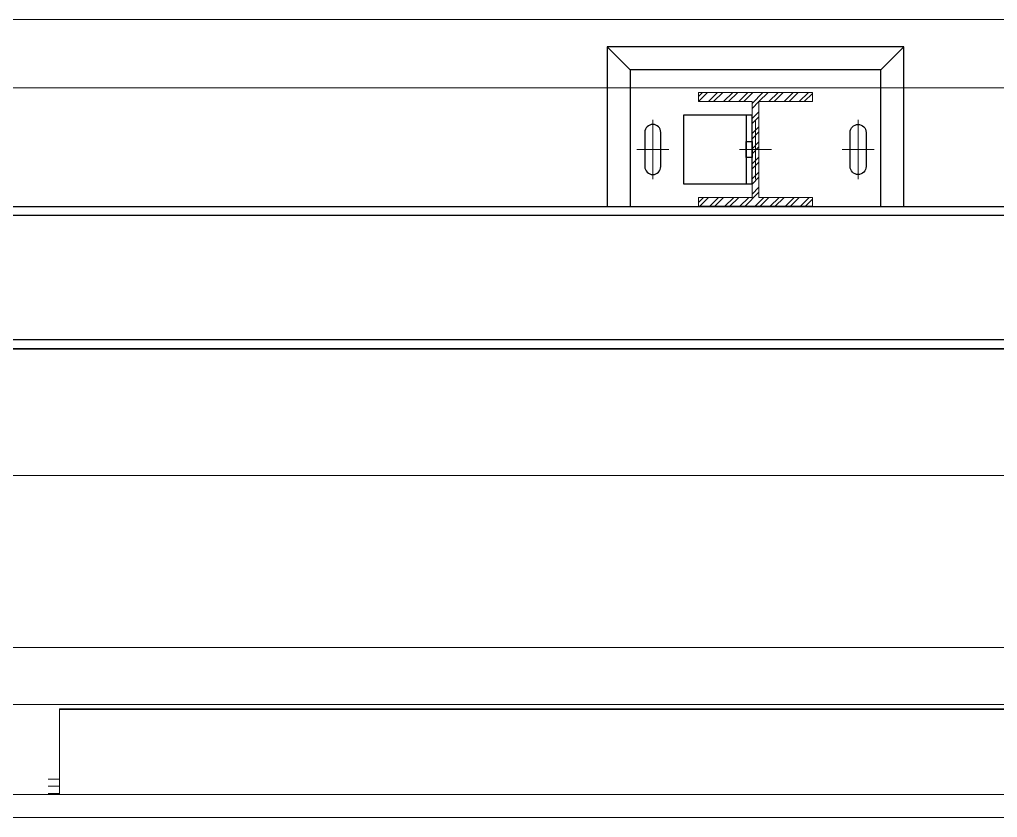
# Model space of a CAD drawing. Header units: millimetres. Extents: x -220592 to 404889, y -217665 to 38245.
# Drawn here: x 35179 to 36037, y -42656 to -41956 of the extents above; entities that cross this region are included whole.
import ezdxf

# ---------------------------------------------------------------- set-up
doc = ezdxf.new("R2010")
doc.units = ezdxf.units.MM
doc.set_wipeout_variables(frame=1)
doc.linetypes.add('XKITLINE00', pattern=[0])
doc.linetypes.add('XKITLINE02', pattern=[4, 2, -2])
for name, color, linetype in [('000 - 0_HIDE_OBJ_FRAMING_DEF_SUB_1', 7, 'Continuous'), ('000 - STRUCTURE_STEEL_ACCESORIES_HATCH_', 7, 'Continuous'), ('000 - STRUCTURE_STEEL_ACCESORIES_HIDDEN_', 7, 'Continuous'), ('000 - STRUCTURE_STEEL_ACCESORIES_MAIN_COLOR_1', 7, 'Continuous'), ('000 - STRUCTURE_STEEL_FRAMING_CUT_COLOR_4', 7, 'Continuous'), ('000 - STRUCTURE_STEEL_FRAMING_DEF_SUB', 7, 'Continuous'), ('000 - STRUCTURE_STEEL_FRAMING_HIDDEN_', 7, 'Continuous'), ('000 - STRUCTURE_STEEL_FRAMING_SUB_COLOR_1', 7, 'Continuous'), ('000 - STRUCTURE_STEEL_FRAMING_SUB_COLOR_2', 7, 'Continuous'), ('000 - STRUCTURE_STEEL_FRAMING_WIPEOUT_', 7, 'Continuous')]:
    doc.layers.add(name, color=color, linetype=linetype)
doc.layers.add('Part', color=7, linetype='Continuous', lineweight=0)

# ---------------------------------------------------------------- blocks, each defined once
blk = doc.blocks.new('*A14350')
at = {"layer": 'Part', "color": 7, "linetype": 'XKITLINE00', "lineweight": 0}
for p, q in [((-98.485516, 89.780791), (-85.985516, 89.780791)), ((-98.485516, 89.280791), (-85.985516, 89.280791))]:
    blk.add_line(p, q, dxfattribs=at)
blk = doc.blocks.new('*A14351')
at = {"layer": 'Part', "color": 7, "linetype": 'XKITLINE00', "lineweight": 0}
for p, q in [((-87.595542, 89.242133), (-97.702542, 89.242133)), ((-97.702542, 89.242133), (-97.702542, 89.236899)), ((-97.702542, 89.236899), (-87.595542, 89.236899)), ((-97.702542, 88.490867), (-97.702542, 89.236899)), ((-87.595542, 89.236899), (-87.595542, 89.242133)), ((-87.595542, 88.490867), (-87.595542, 89.236899)), ((-97.802542, 88.626108), (-97.702542, 88.626108)), ((-87.595542, 88.626108), (-87.485542, 88.626108)), ((-97.802542, 88.565922), (-97.702542, 88.565922)), ((-97.802542, 88.501011), (-97.702542, 88.501011)), ((-87.595542, 88.565922), (-87.485542, 88.565922)), ((-87.595542, 88.501011), (-87.485542, 88.501011))]:
    blk.add_line(p, q, dxfattribs=at)
blk = doc.blocks.new('*A13471')
at = {"layer": '000 - 0_HIDE_OBJ_FRAMING_DEF_SUB_1', "color": 7, "linetype": 'XKITLINE00', "lineweight": 0}
blk.add_line((-135.563334, 95.290814), (-84.063213, 95.290814), dxfattribs=at)
blk = doc.blocks.new('*A13540')
at = {"layer": '000 - 0_HIDE_OBJ_FRAMING_DEF_SUB_1', "color": 7, "linetype": 'XKITLINE00', "lineweight": 0}
for p, q in [((-135.563334, 94.690364), (-87.063349, 94.690364)), ((-135.563334, 92.690364), (-87.063349, 92.690364))]:
    blk.add_line(p, q, dxfattribs=at)
blk = doc.blocks.new('*A13541')
at = {"layer": '000 - 0_HIDE_OBJ_FRAMING_DEF_SUB_1', "color": 7, "linetype": 'XKITLINE00', "lineweight": 0}
for p, q in [((-135.563334, 95.290805), (-84.063213, 95.290805)), ((-130.691121, 91.290805), (-83.063349, 91.290805))]:
    blk.add_line(p, q, dxfattribs=at)
blk = doc.blocks.new('*A14388')
at = {"layer": '000 - 0_HIDE_OBJ_FRAMING_DEF_SUB_1', "color": 7, "linetype": 'XKITLINE00', "lineweight": 0}
for p, q in [((-98.985516, 88.490867), (-85.485516, 88.490867)), ((-98.985516, 88.290007), (-85.485516, 88.290007))]:
    blk.add_line(p, q, dxfattribs=at)
blk = doc.blocks.new('W-1-PP18-ST_20260402-011103_LOWER_PL')
at = {"layer": '000 - 0_HIDE_OBJ_FRAMING_DEF_SUB_1', "color": 7, "lineweight": 0, "xscale": 100, "yscale": 100, "zscale": 100}
for name in ['*A13471', '*A13541', '*A13540', '*A14388']:
    blk.add_blockref(name, (17759.3349, -35779.0805), dxfattribs=at)
blk = doc.blocks.new('*U17513')
at = {"color": 7}
blk.add_wipeout([(0, 0), (0, 125), (5499, 125), (5499, 0)], dxfattribs=at).dxf.layer = '000 - STRUCTURE_STEEL_FRAMING_WIPEOUT_'
at = {"layer": '000 - STRUCTURE_STEEL_FRAMING_SUB_COLOR_1', "color": 7}
for points in [[(0, 125), (0, 117), (5499, 117), (5499, 125)], [(0, 0), (0, 8), (5499, 8), (5499, 0)]]:
    blk.add_lwpolyline(points, close=True, dxfattribs=at)
at = {"layer": '000 - STRUCTURE_STEEL_FRAMING_SUB_COLOR_2', "color": 7}
blk.add_lwpolyline([(0, 0), (0, 125), (5499, 125), (5499, 0)], close=True, dxfattribs=at)
blk = doc.blocks.new('000_ASPG_TYP_FILES_STRUCTURE_STEEL_BK')
at = {"layer": '000 - STRUCTURE_STEEL_ACCESORIES_HIDDEN_', "color": 7}
blk.add_lwpolyline([(0, 7), (5, 7), (5, -7), (0, -7)], close=True, dxfattribs=at)
at = {"layer": '000 - STRUCTURE_STEEL_ACCESORIES_MAIN_COLOR_1', "color": 7}
for points in [[(0, -30), (60, -30), (60, 30), (0, 30)], [(0, -30), (5, -30), (5, 30), (0, 30)]]:
    blk.add_lwpolyline(points, close=True, dxfattribs=at)
blk = doc.blocks.new('000_CKST_FAMELINE_STEEL_STRUCTURE-COLUMN_TOP_VIEW')
at = {"layer": '000 - STRUCTURE_STEEL_FRAMING_DEF_SUB', "color": 7, "linetype": 'XKITLINE00', "lineweight": 0}
for p, q in [((0, 76), (0, 104)), ((26, 90), (-26, 90)), ((0, 14), (0, -14)), ((26, 0), (-26, 0)), ((0, -76), (0, -104)), ((26, -90), (-26, -90))]:
    blk.add_line(p, q, dxfattribs=at)
at = {"layer": '000 - STRUCTURE_STEEL_FRAMING_SUB_COLOR_2', "color": 7}
for p, q in [((-70, 110), (-90, 130)), ((70, 110), (90, 130)), ((-70, -110), (-90, -130)), ((70, -110), (90, -130))]:
    blk.add_line(p, q, dxfattribs=at)
for points in [[(90, 130), (-90, 130), (-90, -130), (90, -130)], [(70, 110), (-70, 110), (-70, -110), (70, -110)]]:
    blk.add_lwpolyline(points, close=True, dxfattribs=at)
for points in [[(15, 83), (-15, 83, -0.414214), (-22, 90, -0.414214), (-15, 97), (15, 97, -0.414214), (22, 90), (22, 90, -0.414214)], [(15, -83), (-15, -83, 0.414214), (-22, -90, 0.414214), (-15, -97), (15, -97, 0.414214), (22, -90), (22, -90, 0.414214)]]:
    blk.add_lwpolyline(points, format="xyb", close=True, dxfattribs=at)
at = {"color": 7, "rotation": 270}
blk.add_blockref('000_ASPG_TYP_FILES_STRUCTURE_STEEL_BK', (0, -3), dxfattribs=at)
at = {"color": 7}
blk.add_wipeout([(50, 50), (50, -50), (170, -50), (170, 50)], dxfattribs=at).dxf.layer = '000 - STRUCTURE_STEEL_FRAMING_WIPEOUT_'
at = {"layer": '000 - STRUCTURE_STEEL_ACCESORIES_HATCH_'}
h = blk.add_hatch(dxfattribs=at)
h.set_pattern_fill('ANSI32', scale=25, angle=270)
h.set_pattern_definition([(315, (1524.514, 2469.062), (6.629126, 6.629126), []), (315, (1524.514, 2464.642), (6.629126, 6.629126), [])])
h.paths.add_polyline_path([(-50, -50), (-42, -50), (-42, -3), (42, -3), (42, -50), (50, -50), (50, 50), (42, 50), (42, 3), (-42, 3), (-42, 50), (-50, 50)])
at = {"layer": '000 - STRUCTURE_STEEL_FRAMING_CUT_COLOR_4', "color": 7, "lineweight": 0}
blk.add_lwpolyline([(-50, -50), (-42, -50), (-42, -3), (42, -3), (42, -50), (50, -50), (50, 50), (42, 50), (42, 3), (-42, 3), (-42, 50), (-50, 50)], close=True, dxfattribs=at)
at = {"layer": '000 - STRUCTURE_STEEL_FRAMING_DEF_SUB', "color": 7, "linetype": 'XKITLINE00', "lineweight": 0}
for p, q in [((110, 44), (110, 16)), ((96, 30), (124, 30)), ((110, -16), (110, -44)), ((96, -30), (124, -30))]:
    blk.add_line(p, q, dxfattribs=at)
at = {"layer": '000 - STRUCTURE_STEEL_FRAMING_HIDDEN_', "color": 7, "linetype": 'XKITLINE02', "ltscale": 4}
for p, q in [((56, -50), (56, 50)), ((50, 3), (170, 3)), ((50, -3), (170, -3))]:
    blk.add_line(p, q, dxfattribs=at)
at = {"layer": '000 - STRUCTURE_STEEL_FRAMING_SUB_COLOR_2', "color": 7}
for p, q in [((50, 3), (50, -3)), ((170, 3), (170, -3))]:
    blk.add_line(p, q, dxfattribs=at)
blk.add_lwpolyline([(50, 50), (50, -50), (170, -50), (170, 50)], close=True, dxfattribs=at)
for centre in [(110, 30), (110, -30)]:
    blk.add_circle(centre, 7, dxfattribs=at)
blk = doc.blocks.new('W-1-PP18-ST_20260402-014810LOPL_MAIN_ST')
at = {"color": 7, "rotation": 270}
blk.add_blockref('000_CKST_FAMELINE_STEEL_STRUCTURE-COLUMN_TOP_VIEW', (8703, -26364), dxfattribs=at)
at = {"color": 7, "rotation": 180}
blk.add_blockref('*U17513', (9478, -26414), dxfattribs=at)

msp = doc.modelspace()

# ---------------------------------------------------------------- block references
at = {"color": 7, "lineweight": 0, "xscale": 100, "yscale": 100, "zscale": 100}
for name in ['*A14350', '*A14351']:
    msp.add_blockref(name, (44984.4833, -51484.8507), dxfattribs=at)

# ---------------------------------------------------------------- next in the draw order: block references
at = {"layer": 'Defpoints', "color": 7}
msp.add_blockref('W-1-PP18-ST_20260402-011103_LOWER_PL', (27121.4984, -15705.7702), dxfattribs=at)

# ---------------------------------------------------------------- next in the draw order: block references
msp.add_blockref('W-1-PP18-ST_20260402-014810LOPL_MAIN_ST', (27121.4984, -15705.7702), dxfattribs=at)

doc.saveas('drawing.dxf')
